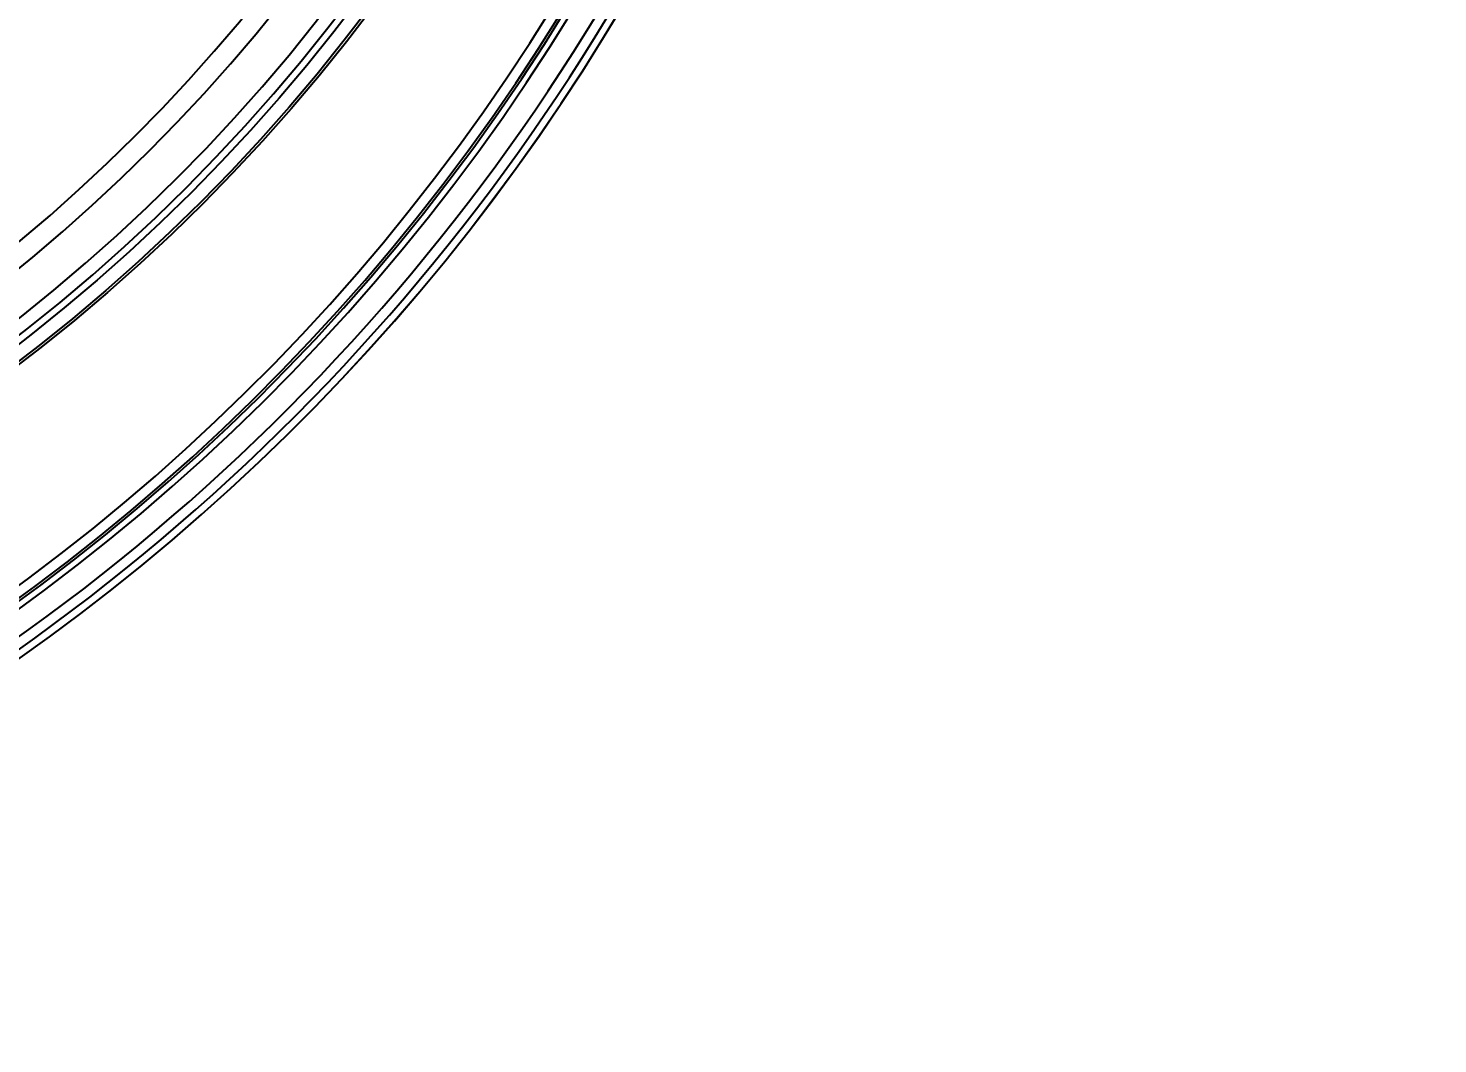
# Model space of a CAD drawing. Header units: millimetres. Extents: x -1286 to 291, y 5350 to 5880.
# Drawn here: x -999.8 to -931.6, y 5586.3 to 5635.4 of the extents above; entities that cross this region are included whole.
import ezdxf

# ---------------------------------------------------------------- set-up
doc = ezdxf.new("R2010")
doc.units = ezdxf.units.MM
doc.layers.add('dim', color=82, linetype='Continuous', lineweight=9)
doc.layers.add('粗实线层', color=7, linetype='Continuous', lineweight=35)
doc.dimstyles.new('ISO-25', dxfattribs={"dimscale": 1.5, "dimtxt": 2.5, "dimasz": 2.5, "dimexe": 1.25, "dimexo": 0.625, "dimtad": 1, "dimtxsty": 'Standard', "dimcen": 2.5, "dimadec": 0, "dimazin": 0, "dimtfac": 1, "dimtmove": 0, "dimatfit": 3, "dimfxl": 0, "dimarcsym": 0})

# ---------------------------------------------------------------- blocks, each defined once
blk = doc.blocks.new('*D39')
at = {"layer": 'Defpoints', "color": 0, "lineweight": 18, "transparency": 16777216}
for p in [(-981.514, 5754.075), (-1136.803, 5623.235)]:
    blk.add_point(p, dxfattribs=at)
at = {"layer": 'dim', "color": 0, "lineweight": -2, "transparency": 16777216}
for p, q in [((-931.597, 5796.133), (-979.219, 5756.008)), ((-1136.803, 5623.235), (-981.514, 5754.075)), ((-1139.097, 5621.302), (-1141.391, 5619.369))]:
    blk.add_line(p, q, dxfattribs=at)
at = {"layer": 'dim', "color": 0, "lineweight": 18, "transparency": 16777216}
for points in [[(-979.542, 5756.391), (-978.897, 5755.626), (-981.514, 5754.075)], [(-1139.419, 5621.684), (-1138.775, 5620.92), (-1136.803, 5623.235)]]:
    blk.add_solid(points, dxfattribs=at)
at = {"layer": 'dim', "color": 0, "lineweight": 18, "transparency": 16777216, "insert": (-942.427, 5790.849), "char_height": 3.75, "attachment_point": 5, "rotation": 40.11607}
blk.add_mtext('∅203,06', dxfattribs=at)

msp = doc.modelspace()

# ---------------------------------------------------------------- linework, layer by layer
at = {"layer": '粗实线层', "lineweight": 25}
for radius in [87.342, 87.216, 86.564]:
    msp.add_circle((-1053.128, 5688.655), radius, dxfattribs=at)
for centre, radius, start, end in [((-1053.128, 5688.655), 86.224, 270.08059, 359.91941), ((-1053.128, 5688.655), 85.581, 270.90297, 359.09703), ((-1053.128, 5688.655), 83.696, 272.22396, 357.77604), ((-1053.128, 5688.655), 82.706, 272.58039, 357.41961), ((-1059.158, 5688.655), 102.032, 191.56871, 353.81047), ((-1059.158, 5688.655), 101.531, 191.59189, 353.81047), ((-1059.158, 5688.655), 100.442, 191.71935, 339.08959), ((-1059.158, 5688.655), 100.141, 191.71934, 339.08959), ((-1059.158, 5688.655), 100.022, 191.73334, 338.88345), ((-1059.158, 5688.655), 99.521, 191.82936, 338.86382), ((-1059.158, 5688.655), 102.401, 208.57791, 345.69153), ((-1059.158, 5688.655), 102.402, 208.57791, 345.69153)]:
    msp.add_arc(centre, radius, start, end, dxfattribs=at)

# ---------------------------------------------------------------- dimensions: what is measured, and where the dimension line sits
at = {"layer": 'dim', "lineweight": 18}
dim = msp.add_diameter_dim_2p(p1=(-1136.803, 5623.235), p2=(-981.514, 5754.075), dimstyle='ISO-25', override={"dimasz": 2, "dimexe": 0.49975, "dimexo": 0.49975, "dimgap": 0.49975}, dxfattribs=at)
dim.commit()
dim.dimension.update_dxf_attribs({"geometry": '*D39', "text_midpoint": (-940.534, 5788.603), "dimtype": 163})

doc.saveas('drawing.dxf')
